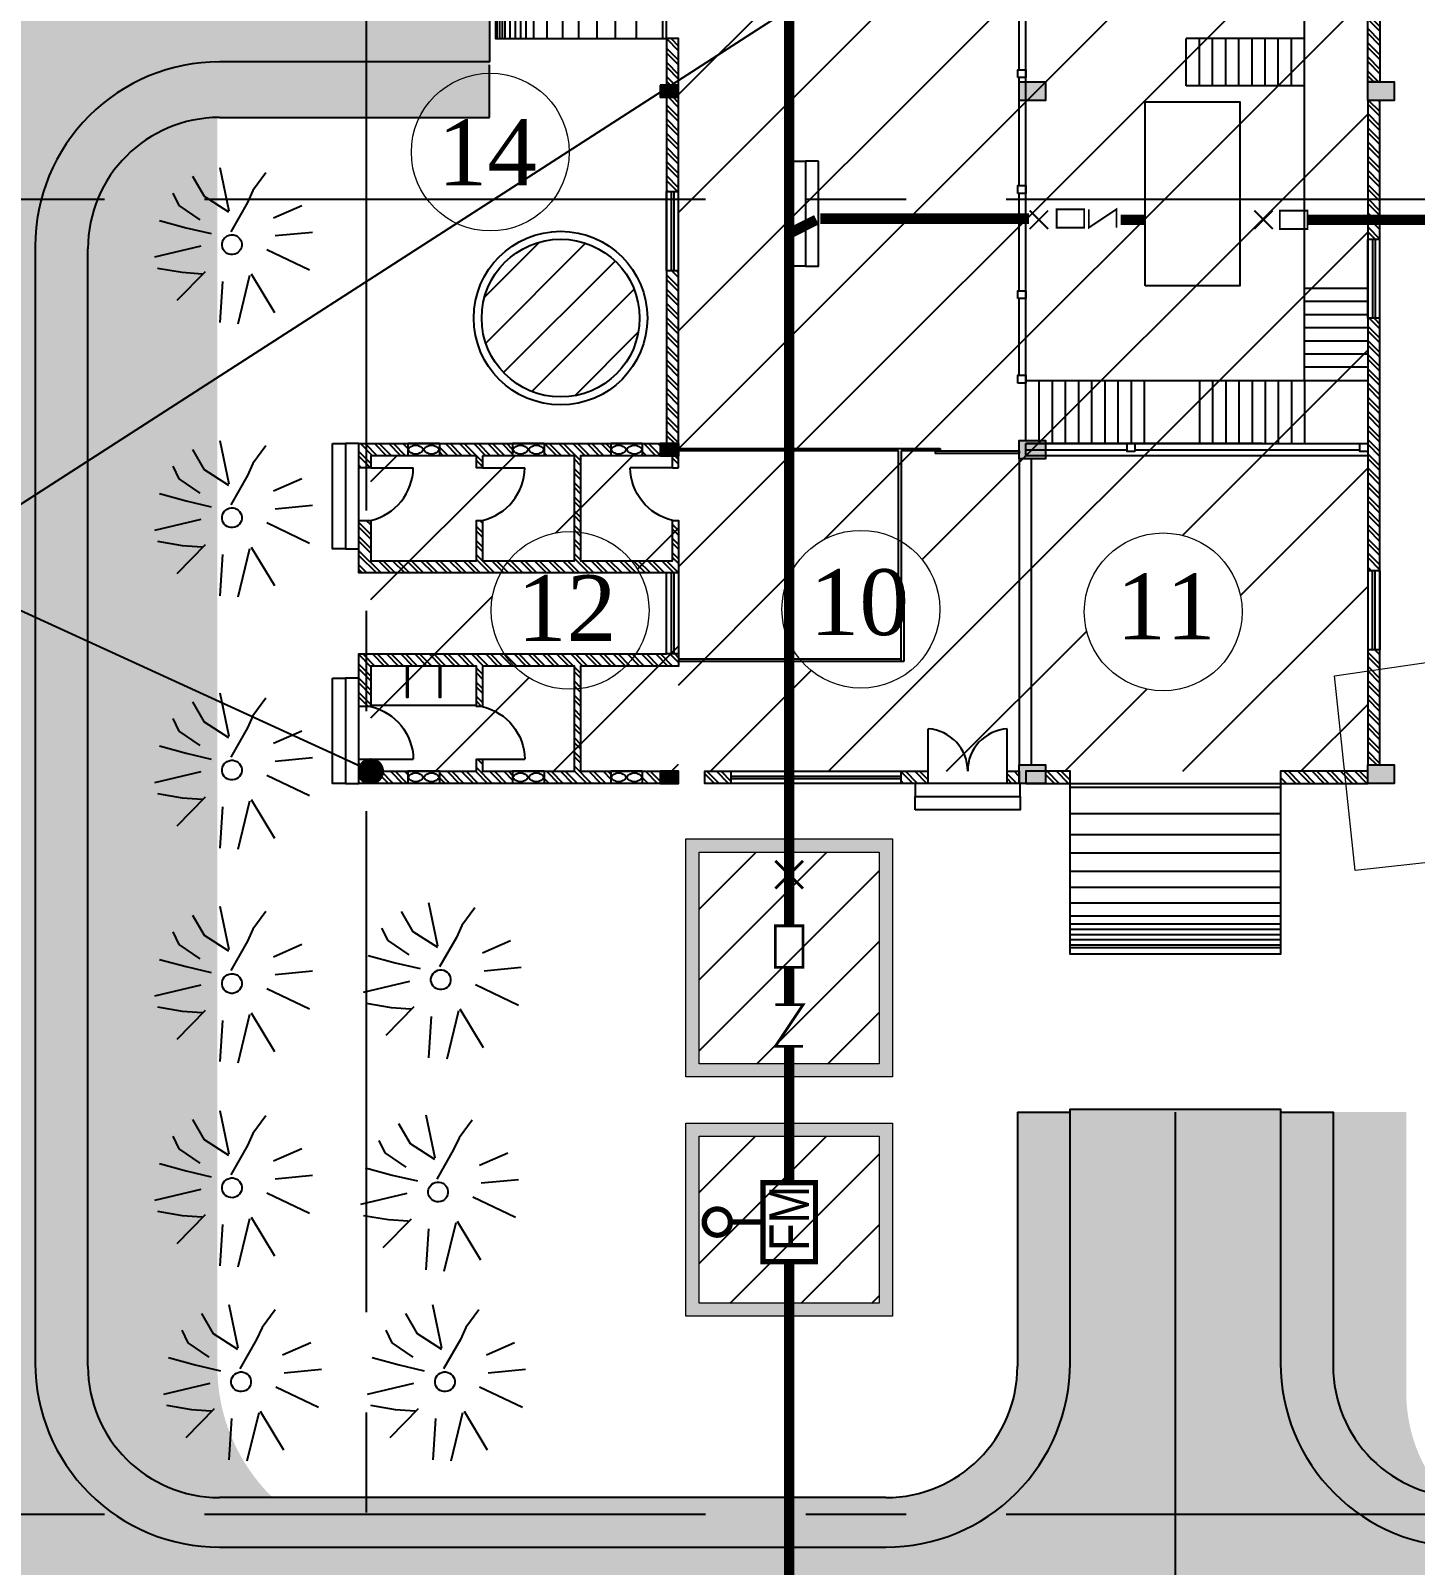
# Model space of a CAD drawing. Header units: metres. Extents: x 407434 to 407851, y 1441715 to 1442241.
# Drawn here: x 407624.12 to 407650.44, y 1441774.03 to 1441803.2 of the extents above; entities that cross this region are included whole.
import ezdxf

# ---------------------------------------------------------------- set-up
doc = ezdxf.new("R2010")
doc.units = ezdxf.units.M
doc.linetypes.add('CENTER', pattern=[50.8, 31.75, -6.35, 6.35, -6.35])
doc.linetypes.add('HIDDEN', pattern=[9.525, 6.35, -3.175])
for name, color, linetype in [('3MM', 3, 'Continuous'), ('BRICK WALL', 1, 'Continuous'), ('Cen-Line', 251, 'CENTER'), ('DIM', 8, 'Continuous'), ('DIM LAYER', 8, 'Continuous'), ('dimension', 253, 'Continuous'), ('Ele-Line', 8, 'ZIGZAG'), ('GD NAME', 6, 'CENTER'), ('grid', 8, 'CENTER'), ('HATCH', 253, 'Continuous'), ('PIPE', 3, 'Continuous'), ('PROPOSED_ROAD', 11, 'Continuous'), ('RAMP', 1, 'Continuous'), ('RCC WALL', 7, 'Continuous'), ('Tree2', 104, 'Continuous'), ('TXT-2', 7, 'Continuous'), ('y_cor', 252, 'Continuous')]:
    doc.layers.add(name, color=color, linetype=linetype)
doc.layers.add('WALL', color=7, linetype='Continuous', lineweight=20)
doc.styles.add('Bno', font='romantic.ttf', dxfattribs={"height": 2.5})
doc.styles.add('Notes', font='ARIALN.TTF', dxfattribs={"height": 2})
doc.linetypes.add('ZIGZAG', pattern='A,0.00254,-5.08,[131,ltypeshp.shx,S=5.08,R=0,X=-5.08,Y=0],-10.16,[131,ltypeshp.shx,S=5.08,R=180,X=5.08,Y=0],-5.08', length=20.32254)
doc.dimstyles.new('DIM', dxfattribs={"dimtxt": 0.18, "dimasz": 1.3, "dimexe": 0.18, "dimexo": 0.0625, "dimgap": 0.09, "dimtad": 0, "dimzin": 0, "dimdsep": 46, "dimtxsty": 'Notes', "dimcen": 0.09, "dimse1": 1, "dimse2": 1, "dimclrt": 256, "dimaunit": 1, "dimadec": 5, "dimazin": 0, "dimtfac": 1, "dimtofl": 0, "dimtmove": 0, "dimatfit": 3, "dimfxl": 1, "dimtolj": 1, "dimtzin": 0, "dimarcsym": 0})
pattern_1 = [(315, (-2.39002, 0), (0.13470384, 0.13470384), []), (315, (-2.39002, -0.0898), (0.13470384, 0.13470384), [])]

# ---------------------------------------------------------------- blocks, each defined once
blk = doc.blocks.new('RAMP')
at = {"color": 0, "flags": 128}
for points in [[(-2, 3.08), (2, 3.08)], [(-2, 2.58), (2, 2.58)], [(-2, 2.18), (2, 2.18)], [(-2, 1.83), (2, 1.83)], [(-2, 1.48), (2, 1.48)], [(-2, 1.18), (2, 1.18)], [(-2, 0.88), (2, 0.88)], [(-2, 0.63), (2, 0.63)], [(-2, 0.48), (2, 0.48)], [(-2, 0.38), (2, 0.38)], [(-2, 0.28), (2, 0.28)], [(-2, 0.18), (2, 0.18)], [(-2, 0.08), (2, 0.08)], [(-2, 0.03), (2, 0.03)]]:
    blk.add_lwpolyline(points, dxfattribs=at)
at = {"layer": 'RAMP'}
blk.add_lwpolyline([(-2, 3.15), (2, 3.15), (2, -0.1), (-2, -0.1)], close=True, dxfattribs=at)
blk = doc.blocks.new('C3-COLUMN 450X600 CONTINUOUS')
at = {"layer": 'HATCH'}
h = blk.add_hatch(color=256, dxfattribs=at)
h.dxf.hatch_style = 1
h.paths.add_polyline_path([(-175, -250), (175, -250), (175, 250), (-175, 250)])
at = {"layer": 'RCC WALL', "color": 2}
blk.add_lwpolyline([(-175, -250), (175, -250), (175, 250), (-175, 250)], close=True, dxfattribs=at)
blk = doc.blocks.new('A$C72AF7D11')
at = {"color": 3, "flags": 128}
blk.add_lwpolyline([(1500, 0), (1500, -3)], dxfattribs=at)
at = {"color": 0, "flags": 128}
for points in [[(-1500, -70), (1500, -70)], [(-1500, -570), (1500, -570)], [(-1500, -970), (1500, -970)], [(-1500, -1320), (1500, -1320)], [(-1500, -1670), (1500, -1670)], [(-1500, -1970), (1500, -1970)], [(-1500, -2270), (1500, -2270)], [(-1500, -2520), (1500, -2520)], [(-1500, -2670), (1500, -2670)], [(-1500, -2770), (1500, -2770)], [(-1500, -2870), (1500, -2870)], [(-1500, -2970), (1500, -2970)], [(-1500, -3070), (1500, -3070)], [(-1500, -3120), (1500, -3120)], [(-1500, -3170), (1500, -3170)], [(-1500, -3220), (1500, -3220)]]:
    blk.add_lwpolyline(points, dxfattribs=at)
at = {"layer": 'RAMP'}
blk.add_lwpolyline([(-1500, 0), (1500, 0), (1500, -3253), (-1500, -3253)], close=True, dxfattribs=at)
blk = doc.blocks.new('COLUMN 230x350')
at = {"layer": 'HATCH'}
h = blk.add_hatch(color=256, dxfattribs=at)
h.dxf.hatch_style = 1
h.paths.add_polyline_path([(-115, -175), (115, -175), (115, 175), (-115, 175)])
at = {"layer": 'RCC WALL', "color": 2}
blk.add_lwpolyline([(115, -175), (-115, -175), (-115, 175), (115, 175)], close=True, dxfattribs=at)
blk = doc.blocks.new('A$C1A934475')
at = {"const_width": 0.1}
for points in [[(0.5, 0.5), (-0.5, -0.5)], [(-0.5, 0.5), (0.5, -0.5)]]:
    blk.add_lwpolyline(points, dxfattribs=at)
blk = doc.blocks.new('A$C51046EFC')
at = {"color": 4}
for p, q in [((-750, 0), (-750, -806)), ((750, 0), (750, -806))]:
    blk.add_line(p, q, dxfattribs=at)
for centre, start, end in [((-800, -8), 273.5691, 0.5652), ((800, -8), 179.4348, 266.4309)]:
    blk.add_arc(centre, 800, start, end)
blk = doc.blocks.new('A$C0ED2451D')
at = {"color": 4}
blk.add_line((0, 0), (0, 806), dxfattribs=at)
blk.add_arc((-20, -242), 1049, 13.366, 88.8848)
blk = doc.blocks.new('A$C3A0F6C12')
for points in [[(115, 0), (-115, 0)], [(-115, 0), (-115, -600)], [(115, 0), (115, -600)], [(115, -600), (-115, -600)]]:
    blk.add_lwpolyline(points)
for centre, start, end in [((88, -150), 120.2772, 239.7228), ((-88, -150), 300.2772, 59.7228), ((88, -450), 120.2772, 239.7228), ((-88, -450), 300.2772, 59.7228)]:
    blk.add_arc(centre, 174, start, end)
blk = doc.blocks.new('A$C7A43648C')
at = {"layer": 'HATCH'}
h = blk.add_hatch(dxfattribs=at)
h.set_pattern_fill('ANSI31', color=6, scale=0.5)
h.set_pattern_definition([(45, (-2.34, -65.925), (-1.122532, 1.122532), [])])
edge = h.paths.add_edge_path(flags=16)
edge.add_arc((-58.993, -26.067), 1.5, 0, 360)
edge = h.paths.add_edge_path(flags=16)
edge.add_arc((-65.719, -19.948), 0.034, 0, 360)
edge = h.paths.add_edge_path(flags=16)
edge.add_arc((-65.017, -6.131), 1.5, 0, 360)
edge = h.paths.add_edge_path(flags=16)
edge.add_arc((-61.464, 13.357), 1.5, 0, 360)
edge = h.paths.add_edge_path(flags=16)
edge.add_arc((-59.233, -6.797), 1.5, 0, 360)
edge = h.paths.add_edge_path()
edge.add_arc((-64.74, -26.018), 1.5, 0, 360)
h.paths.add_polyline_path([(-68.205, -29.098), (-55.105, -29.098), (-55.105, 16.362), (-68.205, 16.362)])
h = blk.add_hatch(dxfattribs=at)
h.set_pattern_fill('ANSI32', color=252, scale=0.02, angle=-90, style=0)
h.set_pattern_definition(pattern_1)
h.paths.add_polyline_path([(-54.875, -26.788), (-55.105, -26.788), (-55.105, -28.978), (-54.875, -28.978)])
h.paths.add_polyline_path([(-54.875, -14.417), (-55.105, -14.417), (-55.105, -15.992), (-54.875, -15.992)])
h.paths.add_polyline_path([(-55.105, -12.917), (-54.875, -12.917), (-54.875, -11.342), (-55.105, -11.342)])
h.paths.add_polyline_path([(-54.875, -9.417), (-55.105, -9.417), (-55.105, -10.992), (-54.875, -10.992)])
h.paths.add_polyline_path([(-55.105, -7.917), (-54.875, -7.917), (-54.875, -6.342), (-55.105, -6.342)])
h.paths.add_polyline_path([(-54.875, -4.417), (-55.105, -4.417), (-55.105, -5.992), (-54.875, -5.992)])
h.paths.add_polyline_path([(-55.105, -2.917), (-54.875, -2.917), (-54.875, -1.342), (-55.105, -1.342)])
h.paths.add_polyline_path([(-55.105, -0.992), (-54.875, -0.992), (-54.875, 0.528), (-55.105, 0.528)])
h.paths.add_polyline_path([(-54.875, 3.658), (-55.105, 3.658), (-55.105, 2.028), (-54.875, 2.028)])
h.paths.add_polyline_path([(-54.875, 6.265), (-55.105, 6.265), (-55.105, 4.008), (-54.875, 4.008)])
h.paths.add_polyline_path([(-55.105, 7.765), (-54.875, 7.765), (-54.875, 10.132), (-55.105, 10.132)])
h.paths.add_polyline_path([(-54.875, 12.352), (-55.105, 12.352), (-55.105, 10.482), (-54.875, 10.482)])
h.paths.add_polyline_path([(-55.105, 13.855), (-54.875, 13.855), (-54.875, 15.132), (-55.105, 15.132)])
h.paths.add_polyline_path([(-55.105, -18.985), (-54.875, -18.985), (-54.875, -16.342), (-55.105, -16.342)])
h.paths.add_polyline_path([(-54.875, -20.485), (-55.105, -20.485), (-55.105, -25.288), (-54.875, -25.288)])
h = blk.add_hatch(dxfattribs=at)
h.set_pattern_fill('ANSI32', color=252, scale=0.02, angle=-90, style=0)
h.set_pattern_definition([(315, (-2.89002, 0), (0.13470384, 0.13470384), []), (315, (-2.89002, -0.0898), (0.13470384, 0.13470384), [])])
h.paths.add_polyline_path([(-68.205, -19.575), (-68.435, -19.575), (-68.435, -22.868), (-68.205, -22.868)])
h.paths.add_polyline_path([(-68.205, -16.282), (-68.435, -16.282), (-68.435, -18.075), (-68.205, -18.075)])
h.paths.add_polyline_path([(-68.205, -15.167), (-68.435, -15.167), (-68.435, -16.052), (-68.205, -16.052)])
h = blk.add_hatch(dxfattribs=at)
h.set_pattern_fill('ANSI31', color=6, scale=0.2)
edge = h.paths.add_edge_path()
edge.add_arc((-70.448, -20.482), 1.5, 0, 360)
h = blk.add_hatch(dxfattribs=at)
h.set_pattern_fill('ANSI32', color=252, scale=0.02, angle=-90, style=0)
h.paths.add_polyline_path([(-68.895, -22.868), (-68.895, -23.098), (-68.555, -23.098), (-68.555, -22.868)])
h.paths.add_polyline_path([(-70.76, -22.868), (-70.76, -23.098), (-70.185, -23.098), (-70.185, -25.098), (-71.935, -25.098), (-71.935, -24.328), (-72.05, -24.328), (-72.05, -25.098), (-74.055, -25.098), (-74.055, -24.328), (-74.285, -24.328), (-74.285, -25.328), (-68.205, -25.328), (-68.205, -24.328), (-68.32, -24.328), (-68.32, -25.098), (-70.07, -25.098), (-70.07, -23.098), (-69.495, -23.098), (-69.495, -22.868)])
h.paths.add_polyline_path([(-73.353, -23.098), (-73.353, -22.868), (-74.285, -22.868), (-74.285, -23.328), (-74.055, -23.328), (-74.055, -23.098)])
h.paths.add_polyline_path([(-72.753, -22.868), (-72.753, -23.098), (-72.05, -23.098), (-72.05, -23.328), (-71.935, -23.328), (-71.935, -23.098), (-71.36, -23.098), (-71.36, -22.868)])
h.paths.add_polyline_path([(-73.353, -29.328), (-73.353, -29.098), (-74.055, -29.098), (-74.055, -28.868), (-74.285, -28.868), (-74.285, -29.328)])
h.paths.add_polyline_path([(-71.36, -29.328), (-71.36, -29.098), (-71.935, -29.098), (-71.935, -28.868), (-72.05, -28.868), (-72.05, -29.098), (-72.753, -29.098), (-72.753, -29.328)])
h.paths.add_polyline_path([(-69.495, -29.328), (-69.495, -29.098), (-70.07, -29.098), (-70.07, -27.098), (-68.205, -27.098), (-68.205, -26.868), (-74.285, -26.868), (-74.285, -27.868), (-74.055, -27.868), (-74.055, -27.098), (-72.05, -27.098), (-72.05, -27.868), (-71.935, -27.868), (-71.935, -27.098), (-70.185, -27.098), (-70.185, -29.098), (-70.76, -29.098), (-70.76, -29.328)])
h.paths.add_polyline_path([(-68.895, -29.098), (-68.895, -29.328), (-68.555, -29.328), (-68.555, -29.098)])
h = blk.add_hatch(dxfattribs=at)
h.set_pattern_fill('ANSI32', color=252, scale=0.02, angle=-90, style=0)
h.paths.add_polyline_path([(-68.32, -23.328), (-68.32, -23.098), (-68.205, -23.098), (-68.205, -23.328)])
edge = h.paths.add_edge_path()
edge.add_line((-68.205, -23.008), (-68.205, -22.958))
h = blk.add_hatch(dxfattribs=at)
h.set_pattern_fill('ANSI31', color=6, scale=0.5)
h.paths.add_polyline_path([(-74.055, -23.098), (-68.205, -23.098), (-68.205, -29.098), (-74.055, -29.098)])
edge = h.paths.add_edge_path(flags=16)
edge.add_arc((-70.268, -26.039), 1.5, 0, 360)
h = blk.add_hatch(dxfattribs=at)
h.set_pattern_fill('ANSI32', color=252, scale=0.02, angle=-90, style=0)
h.paths.add_polyline_path([(-67.205, -29.098), (-67.705, -29.098), (-67.705, -29.328), (-67.205, -29.328)])
h.paths.add_polyline_path([(-63.46, -29.098), (-63.975, -29.098), (-63.975, -29.328), (-63.46, -29.328)])
h.paths.add_polyline_path([(-61.73, -29.098), (-61.96, -29.098), (-61.96, -29.328), (-61.73, -29.328)])
h.paths.add_polyline_path([(-60.763, -29.098), (-61.23, -29.098), (-61.23, -29.328), (-60.763, -29.328)])
h = blk.add_hatch(dxfattribs=at)
h.set_pattern_fill('ANSI32', color=252, scale=0.02, angle=-90, style=0)
h.set_pattern_definition(pattern_1)
edge = h.paths.add_edge_path()
edge.add_line((-55.105, -29.328), (-55.105, -29.098))
edge.add_line((-55.105, -29.098), (-56.763, -29.098))
edge.add_line((-56.763, -29.098), (-56.763, -29.328))
edge.add_line((-56.763, -29.328), (-55.105, -29.328))
at = {"color": 3}
blk.add_line((-63.975, -22.868, 30.03), (-63.975, -22.868, 30.03), dxfattribs=at)
at = {"color": 3, "elevation": 30.03, "flags": 128}
for points in [[(-73.373, -27.098), (-73.353, -27.098), (-73.353, -27.698), (-73.373, -27.698), (-73.373, -27.098)], [(-72.753, -27.098), (-72.733, -27.098), (-72.733, -27.698), (-72.753, -27.698), (-72.753, -27.098)], [(-72.05, -27.848), (-74.055, -27.848)]]:
    blk.add_lwpolyline(points, dxfattribs=at)
at = {"layer": '3MM', "color": 5}
for p, q in [((-68.435, -18.075, 30.03), (-68.205, -18.075, 30.03)), ((-68.345, -18.075, 30.03), (-68.345, -19.575, 30.03)), ((-68.295, -18.075, 30.03), (-68.295, -19.575, 30.03)), ((-54.875, -18.985, 30.03), (-55.105, -18.985, 30.03)), ((-55.015, -18.985, 30.03), (-55.015, -20.485, 30.03)), ((-54.965, -18.985, 30.03), (-54.965, -20.485, 30.03)), ((-68.435, -19.575, 30.03), (-68.205, -19.575, 30.03)), ((-54.875, -20.485, 30.03), (-55.105, -20.485, 30.03)), ((-68.205, -25.328, 30.03), (-68.435, -25.328, 30.03)), ((-68.345, -25.328, 30.03), (-68.345, -26.868, 30.03)), ((-68.295, -25.328, 30.03), (-68.295, -26.868, 30.03)), ((-54.875, -25.288, 30.03), (-55.105, -25.288, 30.03)), ((-55.015, -26.788, 30.03), (-55.015, -25.288, 30.03)), ((-54.965, -26.788, 30.03), (-54.965, -25.288, 30.03)), ((-54.875, -26.788, 30.03), (-55.105, -26.788, 30.03)), ((-68.205, -26.868, 30.03), (-68.435, -26.868, 30.03)), ((-67.205, -29.328, 30.03), (-67.205, -29.098, 30.03)), ((-63.975, -29.328, 30.03), (-63.975, -29.098, 30.03)), ((-67.205, -29.188, 30.03), (-63.975, -29.188, 30.03)), ((-67.205, -29.238, 30.03), (-63.975, -29.238, 30.03))]:
    blk.add_line(p, q, dxfattribs=at)
at = {"layer": '3MM', "color": 5, "elevation": 30.03}
for points in [[(-68.435, -19.575), (-68.435, -18.075)], [(-68.205, -19.575), (-68.205, -18.075)], [(-55.105, -20.485), (-55.105, -18.985)], [(-54.875, -20.485), (-54.875, -18.985)], [(-55.105, -25.288), (-55.105, -26.788)], [(-54.875, -25.288), (-54.875, -26.788)]]:
    blk.add_lwpolyline(points, dxfattribs=at)
at = {"layer": 'BRICK WALL'}
for p, q in [((-63.975, -22.868, 30.03), (-63.975, -22.868, 30.03)), ((-67.705, -29.328, 30.03), (-67.705, -29.098, 30.03))]:
    blk.add_line(p, q, dxfattribs=at)
at = {"layer": 'BRICK WALL', "elevation": 30.03}
for points in [[(-54.875, -15.992), (-55.105, -15.992), (-55.105, -11.342), (-54.875, -11.342)], [(-71.935, -23.098), (-71.935, -23.328), (-72.05, -23.328), (-72.05, -23.098), (-74.055, -23.098), (-74.055, -23.328), (-74.285, -23.328), (-74.285, -22.868), (-68.555, -22.868), (-68.555, -23.098), (-70.07, -23.098), (-70.07, -25.098), (-68.32, -25.098), (-68.32, -24.328), (-68.205, -24.328), (-68.205, -27.098), (-70.07, -27.098), (-70.07, -29.098), (-68.555, -29.098), (-68.555, -29.328), (-74.285, -29.328), (-74.285, -28.868), (-74.055, -28.868), (-74.055, -29.098), (-72.05, -29.098), (-72.05, -28.868), (-71.935, -28.868), (-71.935, -29.098), (-70.185, -29.098), (-70.185, -27.098), (-71.935, -27.098), (-71.935, -27.868), (-72.05, -27.868), (-72.05, -27.098), (-74.055, -27.098), (-74.055, -27.868), (-74.285, -27.868), (-74.285, -26.868), (-68.435, -26.868), (-68.435, -25.328), (-74.285, -25.328), (-74.285, -24.328), (-74.055, -24.328), (-74.055, -25.098), (-72.05, -25.098), (-72.05, -24.328), (-71.935, -24.328), (-71.935, -25.098), (-70.185, -25.098), (-70.185, -23.098)]]:
    blk.add_lwpolyline(points, close=True, dxfattribs=at)
for points in [[(-68.205, -22.868), (-68.205, -15.167), (-68.435, -15.167), (-68.435, -22.868)], [(-54.875, -28.978), (-54.875, -16.342), (-55.105, -16.342), (-55.105, -28.978), (-54.875, -28.978)], [(-68.205, -22.868), (-68.435, -22.868)], [(-68.205, -22.868), (-68.205, -23.098)], [(-70.07, -23.098), (-70.07, -23.098)], [(-68.32, -23.098), (-68.205, -23.098)], [(-68.32, -23.328), (-68.32, -23.098)], [(-68.32, -23.328), (-68.205, -23.328)], [(-68.205, -23.328), (-68.205, -23.098)], [(-70.07, -25.098), (-70.07, -25.098)], [(-70.07, -25.328), (-70.07, -25.328)], [(-70.07, -27.098), (-70.07, -27.098)], [(-63.46, -29.328), (-67.705, -29.328), (-67.705, -29.098), (-63.46, -29.098)], [(-63.46, -29.328), (-63.46, -29.098)], [(-61.96, -29.098), (-61.73, -29.098), (-61.73, -29.328), (-61.96, -29.328)], [(-61.96, -29.328), (-61.96, -29.098)], [(-61.605, -29.328), (-60.763, -29.328), (-60.763, -29.098), (-61.605, -29.098), (-61.605, -29.328)], [(-55.105, -29.328), (-55.105, -29.098), (-56.763, -29.098), (-56.763, -29.328), (-55.105, -29.328)]]:
    blk.add_lwpolyline(points, dxfattribs=at)
at = {"layer": 'BRICK WALL', "color": 9, "linetype": 'HIDDEN', "ltscale": 10, "elevation": 30.03}
blk.add_lwpolyline([(-55.105, -22.868), (-55.105, -23.098), (-61.605, -23.098), (-61.605, -22.868)], close=True, dxfattribs=at)
at = {"layer": 'BRICK WALL', "color": 252, "elevation": 30.03}
blk.add_lwpolyline([(-61.73, -28.978), (-61.5, -28.978), (-61.5, -23.158), (-61.73, -23.158)], close=True, dxfattribs=at)
at = {"layer": 'BRICK WALL'}
for radius in [1.65, 1.5]:
    blk.add_circle((-70.448, -20.482, 30.03), radius, dxfattribs=at)
at = {"layer": 'DIM', "color": 4, "elevation": 30.03}
for points in [[(-61.755, -15.909), (-61.755, -15.759), (-61.605, -15.759), (-61.605, -15.909)], [(-61.755, -18.112), (-61.755, -17.962), (-61.605, -17.962), (-61.605, -18.112)], [(-61.755, -20.112), (-61.755, -19.962), (-61.605, -19.962), (-61.605, -20.112)], [(-61.755, -21.718), (-61.755, -21.568), (-61.605, -21.568), (-61.605, -21.718)], [(-59.53, -23.018), (-59.68, -23.018), (-59.68, -22.868), (-59.53, -22.868)], [(-55.105, -23.018), (-55.255, -23.018), (-55.255, -22.868), (-55.105, -22.868)]]:
    blk.add_lwpolyline(points, close=True, dxfattribs=at)
at = {"layer": 'DIM LAYER'}
for p, q in [((-61.605, -22.808, 30.03), (-61.605, 10.132, 30.03)), ((-56.305, -21.668, 30.03), (-56.305, 8.932, 30.03)), ((-61.355, -21.668, 30.03), (-61.355, -22.868, 30.03)), ((-61.105, -21.668, 30.03), (-61.105, -22.868, 30.03)), ((-60.855, -21.668, 30.03), (-60.855, -22.868, 30.03)), ((-60.855, -21.668, 30.03), (-60.855, -22.868, 30.03)), ((-60.605, -21.668, 30.03), (-60.605, -22.868, 30.03)), ((-60.355, -21.668, 30.03), (-60.355, -22.868, 30.03)), ((-60.105, -21.668, 30.03), (-60.105, -22.868, 30.03)), ((-59.855, -21.668, 30.03), (-59.855, -22.868, 30.03)), ((-59.605, -21.668, 30.03), (-59.605, -22.868, 30.03)), ((-59.355, -21.668, 30.03), (-59.355, -22.868, 30.03)), ((-58.305, -21.668, 30.03), (-58.305, -22.868, 30.03)), ((-58.055, -21.668, 30.03), (-58.055, -22.868, 30.03)), ((-57.805, -21.668, 30.03), (-57.805, -22.868, 30.03)), ((-57.555, -21.668, 30.03), (-57.555, -22.868, 30.03)), ((-57.305, -21.668, 30.03), (-57.305, -22.868, 30.03)), ((-57.055, -21.668, 30.03), (-57.055, -22.868, 30.03)), ((-56.805, -21.668, 30.03), (-56.805, -22.868, 30.03)), ((-56.555, -21.668, 30.03), (-56.555, -22.868, 30.03)), ((-56.305, -21.668, 30.03), (-56.305, -22.868, 30.03))]:
    blk.add_line(p, q, dxfattribs=at)
at = {"layer": 'DIM LAYER', "elevation": 30.03}
for points in [[(-61.73, -15.759), (-61.73, -14.112)], [(-56.305, -15.168), (-58.555, -15.168)], [(-58.555, -16.068), (-58.555, -15.168)], [(-58.305, -16.068), (-58.305, -15.168)], [(-58.055, -16.068), (-58.055, -15.168)], [(-57.805, -16.068), (-57.805, -15.168)], [(-57.555, -16.068), (-57.555, -15.168)], [(-57.305, -16.068), (-57.305, -15.168)], [(-57.055, -16.068), (-57.055, -15.168)], [(-56.805, -16.068), (-56.805, -15.168)], [(-56.555, -16.068), (-56.555, -15.168)], [(-61.73, -17.962), (-61.73, -15.909)], [(-56.305, -16.068), (-58.555, -16.068)], [(-61.73, -19.962), (-61.73, -18.112)], [(-61.73, -21.568), (-61.73, -20.112)], [(-55.105, -19.918), (-56.305, -19.918)], [(-55.105, -20.168), (-56.305, -20.168)], [(-55.105, -20.418), (-56.305, -20.418)], [(-55.105, -20.668), (-56.305, -20.668)], [(-55.105, -20.918), (-56.305, -20.918)], [(-55.105, -21.168), (-56.305, -21.168)], [(-55.105, -21.418), (-56.305, -21.418)], [(-61.605, -21.668), (-55.105, -21.668)], [(-57.105, -22.868), (-61.605, -22.868)], [(-59.68, -22.993), (-61.605, -22.993)], [(-55.255, -22.993), (-59.53, -22.993)]]:
    blk.add_lwpolyline(points, dxfattribs=at)
blk.add_lwpolyline([(-59.339, -19.868), (-59.339, -16.368), (-57.539, -16.368), (-57.539, -19.868)], close=True, dxfattribs=at)
at = {"layer": 'GD NAME'}
for p, q in [((-68.205, -23.008, 30.03), (-68.205, -22.958, 30.03)), ((-68.205, -22.958, 30.03), (-63.23, -22.958, 30.03)), ((-64.025, -23.008, 30.03), (-68.205, -23.008, 30.03)), ((-64.025, -25.868, 30.03), (-64.025, -23.008, 30.03)), ((-63.23, -23.008, 30.03), (-63.975, -23.008, 30.03)), ((-63.975, -23.008, 30.03), (-63.975, -25.868, 30.03)), ((-63.33, -23.008, 30.03), (-61.73, -23.008, 30.03)), ((-61.73, -23.058, 30.03), (-63.33, -23.058, 30.03)), ((-63.975, -27.008, 30.03), (-63.975, -25.678, 30.03)), ((-63.925, -25.678, 30.03), (-63.925, -27.008, 30.03)), ((-68.205, -26.958, 30.03), (-63.975, -26.958, 30.03)), ((-63.975, -27.008, 30.03), (-68.205, -27.008, 30.03))]:
    blk.add_line(p, q, dxfattribs=at)
at = {"layer": 'GD NAME', "elevation": 30.03, "flags": 128}
for points in [[(-63.33, -23.008), (-63.33, -23.058)], [(-63.23, -22.958), (-63.23, -23.008)], [(-61.73, -23.008), (-61.73, -23.058)], [(-63.925, -25.678), (-63.975, -25.678)], [(-63.925, -27.008), (-63.975, -27.008)]]:
    blk.add_lwpolyline(points, dxfattribs=at)
at = {"layer": 'GD NAME', "flags": 128}
blk.add_lwpolyline([(-64.025, -25.868), (-63.975, -25.868)], dxfattribs=at)
at = {"layer": 'HATCH', "color": 252, "elevation": 30.03}
for points in [[(-74.785, -22.868), (-74.535, -22.868), (-74.535, -24.868), (-74.785, -24.868)], [(-74.285, -22.868), (-74.535, -22.868), (-74.535, -24.868), (-74.285, -24.868)], [(-74.785, -27.328), (-74.535, -27.328), (-74.535, -29.328), (-74.785, -29.328)], [(-74.285, -27.328), (-74.535, -27.328), (-74.535, -29.328), (-74.285, -29.328)], [(-63.71, -29.328), (-63.71, -29.578), (-61.71, -29.578), (-61.71, -29.328)], [(-63.71, -29.828), (-63.71, -29.578), (-61.71, -29.578), (-61.71, -29.828)]]:
    blk.add_lwpolyline(points, close=True, dxfattribs=at)
at = {"layer": 'PIPE', "color": 8, "linetype": 'HIDDEN', "ltscale": 0.25, "const_width": 0.2, "flags": 128}
for points, elevation in [([(-66.103, 8.405), (-66.103, -32.037)], 26.265), ([(-65.587, -18.613), (-66.103, -18.874)], 26.265), ([(-61.547, -18.59), (-65.51, -18.59)], 60.06), ([(-59.339, -18.613), (-59.803, -18.613)], 30.03), ([(-56.25, -18.613), (-47.02, -18.613)], 30.03), ([(-66.103, -32.825), (-66.103, -33.537)], 26.265), ([(-66.103, -34.325), (-66.103, -36.919)], 26.265), ([(-66.103, -38.419), (-66.103, -52.359)], 30.03)]:
    blk.add_lwpolyline(points, dxfattribs=dict(at, elevation=elevation))
at = {"layer": 'PIPE', "color": 8, "linetype": 'HIDDEN', "ltscale": 0.5, "const_width": 0.2, "elevation": 26.265, "flags": 128}
blk.add_lwpolyline([(-66.103, -32.825), (-66.103, -33.537)], dxfattribs=at)
at = {"layer": 'WALL'}
for centre in [(-71.786, -17.326, 30.03), (-70.268, -26.039, 26.265), (-64.74, -26.018), (-58.993, -26.067)]:
    blk.add_circle(centre, 1.5, dxfattribs=at)
at = {"layer": 'y_cor', "flags": 128}
for points, const_width, elevation in [([(-59.882, -18.763), (-59.882, -18.413), (-60.407, -18.763), (-60.407, -18.413)], 0.035, 30.03), ([(-65.84, -34.325), (-66.365, -34.325), (-65.84, -33.537), (-66.365, -33.537)], 0.0525, 26.265), ([(-66.603, -37.669), (-67.209, -37.669)], 0.1, 26.265)]:
    blk.add_lwpolyline(points, dxfattribs=dict(at, const_width=const_width, elevation=elevation))
for points, const_width, elevation in [([(-61.02, -18.763), (-60.495, -18.763), (-60.495, -18.413), (-61.02, -18.413)], 0.035, 30.03), ([(-56.775, -18.788), (-56.25, -18.788), (-56.25, -18.438), (-56.775, -18.438)], 0.035, 30.03), ([(-65.84, -32.037), (-65.84, -32.825), (-66.365, -32.825), (-66.365, -32.037)], 0.0525, 26.265), ([(-65.603, -36.919), (-65.603, -38.419), (-66.603, -38.419), (-66.603, -36.919)], 0.1, 26.265)]:
    blk.add_lwpolyline(points, close=True, dxfattribs=dict(at, const_width=const_width, elevation=elevation))
at = {"layer": 'y_cor'}
blk.add_circle((-67.444, -37.669, 26.265), 0.235, dxfattribs=at)
at = {"zscale": 0.001}
for name, p, xscale, yscale, rotation in [('A$C0ED2451D', (-74.055, -23.328, 30.03), 0.001, 0.001, 270), ('A$C0ED2451D', (-71.935, -23.328, 30.03), 0.001, 0.001, 270), ('A$C0ED2451D', (-68.32, -23.328, 30.03), -0.00100000000000001, 0.00100000000000001, 90), ('A$C0ED2451D', (-74.055, -28.868, 30.03), -0.001, 0.001, 269.999999994263), ('A$C0ED2451D', (-71.935, -28.868, 30.03), -0.001, 0.001, 269.999999994263), ('A$C51046EFC', (-62.71, -29.098, 30.03), 0.001, 0.001, 180)]:
    blk.add_blockref(name, p, dxfattribs=dict(at, xscale=xscale, yscale=yscale, rotation=rotation))
at = {"layer": 'DIM', "xscale": -0.001, "yscale": 0.001, "zscale": 0.001, "rotation": 270}
for p in [(-61.48, -16.167, 30.03), (-54.855, -16.167, 30.03), (-61.48, -22.983, 30.03), (-61.48, -29.153, 30.03), (-54.855, -29.153, 30.03)]:
    blk.add_blockref('C3-COLUMN 450X600 CONTINUOUS', p, dxfattribs=at)
at = {"layer": 'DIM', "color": 5, "xscale": -0.001, "yscale": 0.001, "zscale": 0.001, "rotation": 270}
for p in [(-72.753, -22.983, 30.03), (-70.76, -22.983, 30.03), (-68.895, -22.983, 30.03), (-72.753, -29.213, 30.03), (-70.76, -29.213, 30.03), (-68.895, -29.213, 30.03)]:
    blk.add_blockref('A$C3A0F6C12', p, dxfattribs=at)
at = {"layer": 'GD NAME', "xscale": -0.001, "yscale": 0.001, "zscale": 0.001, "rotation": 270}
for p in [(-68.38, -16.167, 30.03), (-68.38, -22.983, 30.03), (-68.38, -29.213, 30.03)]:
    blk.add_blockref('COLUMN 230x350', p, dxfattribs=at)
at = {"layer": 'RAMP', "color": 252, "xscale": -0.001, "yscale": 0.001, "zscale": 0.001, "rotation": 270}
blk.add_blockref('A$C72AF7D11', (-68.435, -13.667, 30.03), dxfattribs=at)
at = {"layer": 'RAMP', "color": 252}
blk.add_blockref('RAMP', (-58.763, -32.478, 30.03), dxfattribs=at)
at = {"layer": 'y_cor'}
for p, xscale, yscale, zscale, rotation in [((-61.357, -18.613, 30.03), -0.35, 0.35, 0.35, 180), ((-57.086, -18.613, 30.03), -0.35, 0.35, 0.35, 180), ((-66.103, -31.063, 26.265), 0.5249999999999999, 0.5249999999999999, 0.5249999999999999, 270)]:
    blk.add_blockref('A$C1A934475', p, dxfattribs=dict(at, xscale=xscale, yscale=yscale, zscale=zscale, rotation=rotation))
at = {"layer": 'TXT-2', "style": 'Bno'}
for s, p in [('14', (-72.786, -17.956, 30.03)), ('12', (-71.275, -26.62, 26.265)), ('10', (-65.713, -26.509)), ('11', (-59.884, -26.588))]:
    blk.add_text(s, height=1.25, dxfattribs=at).set_placement(p)
at = {"layer": 'TXT-2', "style": 'Notes'}
blk.add_text('FM', height=0.75, rotation=90, dxfattribs=at).set_placement((-65.729, -38.219, 26.265))
blk = doc.blocks.new('PTR2')
at = {"layer": 'Tree2', "linetype": 'Continuous'}
for p, q in [((-0.093, 1.484), (0, 0.649)), ((-0.433, 0.959), (-0.618, 1.361)), ((0.773, 1.299), (0.495, 0.989)), ((-0.928, 0.835), (-1.02, 1.082)), ((0, 0.618), (-0.433, 0.959)), ((0.495, 0.989), (0.371, 0.773)), ((-1.33, 0.588), (-0.835, 0.402)), ((-0.557, 0.526), (-0.928, 0.835)), ((0.371, 0.773), (0, 0.247)), ((0.835, 0.433), (1.391, 0.618)), ((-0.835, 0.402), (-0.371, 0.247)), ((-1.484, -0.093), (-0.588, 0.031)), ((0.835, 0.093), (1.546, 0.093)), ((0.649, -0.155), (1.422, -0.618)), ((-1.453, -0.309), (-0.989, -0.433)), ((-0.557, -0.464), (-1.144, -0.959)), ((-0.989, -0.433), (-0.618, -0.495)), ((-0.247, -0.68), (-0.371, -1.453)), ((0.278, -0.618), (-0.031, -1.515)), ((0.309, -0.588), (0.68, -1.361))]:
    blk.add_line(p, q, dxfattribs=at)
at = {"layer": 'Tree2'}
blk.add_ellipse((0, 0), major_axis=(0.133, 0.133), ratio=1, start_param=5.497787, end_param=11.780972, dxfattribs=at)

msp = doc.modelspace()

# ---------------------------------------------------------------- hatches: boundary and pattern name
at = {"layer": 'HATCH'}
h = msp.add_hatch(dxfattribs=at)
h.set_pattern_fill('CROSS', color=256, scale=0.05)
h.paths.add_polyline_path([(407620.202, 1441777.817), (407620.202, 1441844.301, -0.414214), (407627.702, 1441851.801), (407675.489, 1441851.801), (407675.489, 1441852.801), (407627.702, 1441852.801, 0.414214), (407619.202, 1441844.301), (407619.202, 1441777.817, -0.414214), (407616.702, 1441775.317), (407525.946, 1441775.317), (407525.946, 1441774.317), (407616.702, 1441774.317, 0.414214)])
h = msp.add_hatch(color=256, dxfattribs=at)
h.dxf.hatch_style = 1
edge = h.paths.add_edge_path()
edge.add_line((407647.874, 1441777.873), (407647.874, 1441782.7))
edge.add_line((407647.874, 1441782.7), (407643.874, 1441782.7))
edge.add_line((407643.874, 1441782.7), (407643.874, 1441777.873))
edge.add_arc((407640.374, 1441777.873), 3.5, -90, 0, ccw=False)
edge.add_line((407640.374, 1441774.373), (407627.702, 1441774.373))
edge.add_arc((407627.702, 1441777.873), 3.5, 180, 270, ccw=False)
edge.add_line((407624.202, 1441777.873), (407624.202, 1441799.11))
edge.add_arc((407627.702, 1441799.11), 3.5, 90, 180, ccw=False)
edge.add_line((407627.702, 1441802.61), (407632.839, 1441802.61))
edge.add_line((407632.839, 1441802.61), (407632.839, 1441806.61))
edge.add_line((407632.839, 1441806.61), (407627.702, 1441806.61))
edge.add_arc((407627.702, 1441810.11), 3.5, 180, 270, ccw=False)
edge.add_line((407624.202, 1441810.11), (407624.202, 1441826.118))
edge.add_arc((407627.702, 1441826.118), 3.5, 90, 180, ccw=False)
edge.add_line((407627.702, 1441829.618), (407632.839, 1441829.618))
edge.add_line((407632.839, 1441829.618), (407632.839, 1441833.618))
edge.add_line((407632.839, 1441833.618), (407627.702, 1441833.618))
edge.add_arc((407627.702, 1441837.118), 3.5, 180, 270, ccw=False)
edge.add_line((407624.202, 1441837.118), (407624.202, 1441844.357))
edge.add_arc((407627.702, 1441844.357), 3.5, 90, 180, ccw=False)
edge.add_line((407627.702, 1441847.857), (407663.612, 1441847.857))
edge.add_arc((407663.612, 1441844.357), 3.5, 0, 90, ccw=False)
edge.add_line((407667.112, 1441844.357), (407667.112, 1441832.627))
edge.add_line((407667.112, 1441832.627), (407671.112, 1441832.627))
edge.add_line((407671.112, 1441832.627), (407671.112, 1441844.357))
edge.add_arc((407674.612, 1441844.357), 3.5, 75.4929, 180, ccw=False)
edge.add_line((407675.489, 1441847.746), (407675.489, 1441851.857))
edge.add_line((407675.489, 1441851.857), (407627.702, 1441851.857))
edge.add_arc((407627.702, 1441844.357), 7.5, 90, 180)
edge.add_line((407620.202, 1441844.357), (407620.202, 1441777.873))
edge.add_arc((407616.702, 1441777.873), 3.5, -90, 0, ccw=False)
edge.add_line((407616.702, 1441774.373), (407525.946, 1441774.373))
edge.add_line((407525.946, 1441774.373), (407525.692, 1441770.373))
edge.add_line((407525.692, 1441770.373), (407720.59, 1441770.373))
edge.add_line((407720.59, 1441770.373), (407720.59, 1441774.374))
edge.add_line((407720.59, 1441774.374), (407713.452, 1441774.374))
edge.add_arc((407713.452, 1441777.874), 3.5, 180, 270, ccw=False)
edge.add_line((407709.952, 1441777.874), (407709.952, 1441778.135))
edge.add_line((407709.952, 1441778.135), (407709.952, 1441843.256))
edge.add_line((407709.952, 1441843.256), (407705.952, 1441843.256))
edge.add_line((407705.952, 1441843.256), (407705.952, 1441777.873))
edge.add_arc((407702.452, 1441777.873), 3.5, -90, 0, ccw=False)
edge.add_line((407702.452, 1441774.373), (407651.374, 1441774.373))
edge.add_arc((407651.374, 1441777.873), 3.5, 180, 270, ccw=False)
h = msp.add_hatch(color=253, dxfattribs=at)
h.dxf.hatch_style = 1
edge = h.paths.add_edge_path()
edge.add_arc((407627.702, 1441844.301), 7.5, 90, 180)
edge.add_line((407620.202, 1441844.301), (407620.202, 1441777.817))
edge.add_arc((407616.702, 1441777.817), 3.5, -90, 0, ccw=False)
edge.add_line((407616.702, 1441774.317), (407525.946, 1441774.317))
edge.add_line((407525.946, 1441774.317), (407525.692, 1441770.317))
edge.add_line((407525.692, 1441770.317), (407702.452, 1441770.317))
edge.add_arc((407702.452, 1441777.817), 7.5, 270, 360)
edge.add_line((407709.952, 1441777.817), (407709.952, 1441843.2))
edge.add_line((407709.952, 1441843.2), (407705.952, 1441843.2))
edge.add_line((407705.952, 1441843.2), (407705.952, 1441777.817))
edge.add_arc((407702.452, 1441777.817), 3.5, -90, 0, ccw=False)
edge.add_line((407702.452, 1441774.317), (407653.264, 1441774.317))
edge.add_arc((407653.264, 1441777.317), 3, 180, 270, ccw=False)
edge.add_line((407650.264, 1441777.317), (407650.264, 1441782.644))
edge.add_line((407650.264, 1441782.644), (407646.264, 1441782.644))
edge.add_line((407646.264, 1441782.644), (407646.264, 1441777.317))
edge.add_arc((407643.264, 1441777.317), 3, -90, 0, ccw=False)
edge.add_line((407643.264, 1441774.317), (407627.702, 1441774.317))
edge.add_arc((407627.702, 1441777.817), 3.5, 259.9856, 270, ccw=False)
edge.add_arc((407627.702, 1441777.817), 3.5, 180, 259.9856, ccw=False)
edge.add_line((407624.202, 1441777.817), (407624.202, 1441799.054))
edge.add_arc((407627.702, 1441799.054), 3.5, 90, 180, ccw=False)
edge.add_line((407627.702, 1441802.554), (407632.839, 1441802.554))
edge.add_line((407632.839, 1441802.554), (407632.839, 1441806.554))
edge.add_line((407632.839, 1441806.554), (407627.702, 1441806.554))
edge.add_arc((407627.702, 1441810.054), 3.5, 180, 270, ccw=False)
edge.add_line((407624.202, 1441810.054), (407624.202, 1441826.063))
edge.add_arc((407627.702, 1441826.063), 3.5, 115.279, 180, ccw=False)
edge.add_arc((407627.702, 1441826.063), 3.5, 90, 115.279, ccw=False)
edge.add_line((407627.702, 1441829.563), (407632.839, 1441829.563))
edge.add_line((407632.839, 1441829.563), (407632.839, 1441833.563))
edge.add_line((407632.839, 1441833.563), (407627.702, 1441833.563))
edge.add_arc((407627.702, 1441837.063), 3.5, 241.8182, 270, ccw=False)
edge.add_arc((407627.702, 1441837.063), 3.5, 180, 241.8182, ccw=False)
edge.add_line((407624.202, 1441837.063), (407624.202, 1441844.301))
edge.add_arc((407627.702, 1441844.301), 3.5, 90, 180, ccw=False)
edge.add_line((407627.702, 1441847.801), (407663.612, 1441847.801))
edge.add_arc((407663.612, 1441844.301), 3.5, 0, 90, ccw=False)
edge.add_line((407667.112, 1441844.301), (407667.112, 1441832.571))
edge.add_line((407667.112, 1441832.571), (407671.112, 1441832.571))
edge.add_line((407671.112, 1441832.571), (407671.112, 1441844.301))
edge.add_arc((407674.612, 1441844.301), 3.5, 90, 180, ccw=False)
edge.add_line((407674.612, 1441847.801), (407675.489, 1441847.801))
edge.add_line((407675.489, 1441847.801), (407675.489, 1441851.801))
edge.add_line((407675.489, 1441851.801), (407627.622, 1441851.801))
h = msp.add_hatch(dxfattribs=at)
h.set_pattern_fill('CROSS', color=256, scale=0.05)
h.paths.add_polyline_path([(407625.202, 1441799.054, -0.414214), (407627.702, 1441801.554), (407632.839, 1441801.554), (407632.839, 1441802.554), (407627.702, 1441802.554, 0.414214), (407624.202, 1441799.054), (407624.202, 1441777.817, 0.414214), (407627.702, 1441774.317), (407640.374, 1441774.317, 0.414214), (407643.874, 1441777.817), (407643.874, 1441782.644), (407642.874, 1441782.644), (407642.874, 1441777.817, -0.414214), (407640.374, 1441775.317), (407627.702, 1441775.317, -0.414214), (407625.202, 1441777.817)])
h.paths.add_polyline_path([(407625.202, 1441826.063, -0.414214), (407627.702, 1441828.563), (407632.839, 1441828.563), (407632.839, 1441829.563), (407627.702, 1441829.563, 0.414214), (407624.202, 1441826.063), (407624.202, 1441810.054, 0.414214), (407627.702, 1441806.554), (407632.839, 1441806.554), (407632.839, 1441807.554), (407627.702, 1441807.554, -0.414214), (407625.202, 1441810.054)])
h.paths.add_polyline_path([(407625.202, 1441844.301, -0.414214), (407627.702, 1441846.801), (407663.612, 1441846.801, -0.414214), (407666.112, 1441844.301), (407666.112, 1441832.571), (407667.112, 1441832.571), (407667.112, 1441844.301, 0.414214), (407663.612, 1441847.801), (407627.702, 1441847.801, 0.414214), (407624.202, 1441844.301), (407624.202, 1441837.063, 0.414214), (407627.702, 1441833.563), (407632.839, 1441833.563), (407632.839, 1441834.563), (407627.702, 1441834.563, -0.414214), (407625.202, 1441837.063)])
h.paths.add_polyline_path([(407675.489, 1441847.69, 0.490475), (407671.112, 1441844.301), (407671.112, 1441832.571), (407672.112, 1441832.571), (407672.112, 1441844.301, -0.523511), (407675.489, 1441846.643)])
h = msp.add_hatch(color=253, dxfattribs=at)
h.dxf.hatch_style = 1
edge = h.paths.add_edge_path()
edge.add_line((407623.662, 1441844.48), (407623.662, 1441802.817))
edge.add_arc((407620.162, 1441802.817), 3.5, -78.0678, 0, ccw=False)
edge.add_line((407620.886, 1441799.393), (407620.886, 1441795.242))
edge.add_arc((407620.162, 1441791.817), 3.5, 0, 78.0678, ccw=False)
edge.add_line((407623.662, 1441791.817), (407623.662, 1441777.817))
edge.add_arc((407620.162, 1441777.817), 3.5, 270, 360, ccw=False)
edge.add_line((407620.162, 1441774.317), (407525.946, 1441774.317))
edge.add_line((407525.946, 1441774.317), (407525.692, 1441770.317))
edge.add_line((407525.692, 1441770.317), (407702.452, 1441770.317))
edge.add_arc((407702.452, 1441777.817), 7.5, 270, 360)
edge.add_line((407709.952, 1441777.817), (407709.952, 1441843.2))
edge.add_line((407709.952, 1441843.2), (407705.952, 1441843.2))
edge.add_line((407705.952, 1441843.2), (407705.952, 1441777.817))
edge.add_arc((407702.452, 1441777.817), 3.5, -90, 0, ccw=False)
edge.add_line((407702.452, 1441774.317), (407631.162, 1441774.317))
edge.add_arc((407631.162, 1441777.817), 3.5, 180, 270, ccw=False)
edge.add_line((407627.662, 1441777.817), (407627.662, 1441844.68))
h = msp.add_hatch(color=256, dxfattribs=at)
h.dxf.hatch_style = 1
edge = h.paths.add_edge_path()
edge.add_line((407623.662, 1441844.48), (407623.662, 1441802.817))
edge.add_arc((407620.162, 1441802.817), 3.5, -78.0678, 0, ccw=False)
edge.add_line((407620.886, 1441799.393), (407620.886, 1441795.242))
edge.add_arc((407620.162, 1441791.817), 3.5, 0, 78.0678, ccw=False)
edge.add_line((407623.662, 1441791.817), (407623.662, 1441777.817))
edge.add_arc((407620.162, 1441777.817), 3.5, 270, 360, ccw=False)
edge.add_line((407620.162, 1441774.317), (407525.946, 1441774.317))
edge.add_line((407525.946, 1441774.317), (407525.692, 1441770.317))
edge.add_line((407525.692, 1441770.317), (407702.452, 1441770.317))
edge.add_arc((407702.452, 1441777.817), 7.5, 270, 360)
edge.add_line((407709.952, 1441777.817), (407709.952, 1441843.2))
edge.add_line((407709.952, 1441843.2), (407705.952, 1441843.2))
edge.add_line((407705.952, 1441843.2), (407705.952, 1441777.817))
edge.add_arc((407702.452, 1441777.817), 3.5, -90, 0, ccw=False)
edge.add_line((407702.452, 1441774.317), (407631.162, 1441774.317))
edge.add_arc((407631.162, 1441777.817), 3.5, 180, 270, ccw=False)
edge.add_line((407627.662, 1441777.817), (407627.662, 1441844.68))
h = msp.add_hatch(color=253, dxfattribs=at)
h.dxf.hatch_style = 1
edge = h.paths.add_edge_path()
edge.add_line((407619.092, 1441774.317), (407525.946, 1441774.317))
edge.add_line((407525.946, 1441774.317), (407525.692, 1441770.317))
edge.add_line((407525.692, 1441770.317), (407702.452, 1441770.317))
edge.add_arc((407702.452, 1441777.817), 7.5, 270, 360)
edge.add_line((407709.952, 1441777.817), (407709.952, 1441843.2))
edge.add_line((407709.952, 1441843.2), (407705.952, 1441843.2))
edge.add_line((407705.952, 1441843.2), (407705.952, 1441777.817))
edge.add_arc((407702.452, 1441777.817), 3.5, -90, 0, ccw=False)
edge.add_line((407702.452, 1441774.317), (407653.264, 1441774.317))
edge.add_arc((407653.264, 1441777.317), 3, 180, 270, ccw=False)
edge.add_line((407650.264, 1441777.317), (407650.264, 1441777.815))
edge.add_line((407650.264, 1441777.815), (407646.264, 1441777.815))
edge.add_line((407646.264, 1441777.815), (407646.264, 1441777.317))
edge.add_arc((407643.264, 1441777.317), 3, -90, 0, ccw=False)
edge.add_line((407643.264, 1441774.317), (407630.092, 1441774.317))
edge.add_arc((407630.092, 1441777.817), 3.5, 180, 270, ccw=False)
h = msp.add_hatch(dxfattribs=at)
h.set_pattern_fill('CROSS', color=256, scale=0.05)
h.paths.add_polyline_path([(407720.59, 1441769.317), (407720.59, 1441770.317), (407525.692, 1441770.317), (407525.692, 1441769.317)])
edge = h.paths.add_edge_path()
edge.add_arc((407716.309, 1441779.001), 5.486, 192.459, 192.4629)
edge.add_line((407710.952, 1441777.817), (407710.952, 1441843.2))
edge.add_line((407710.952, 1441843.2), (407709.952, 1441843.2))
edge.add_line((407709.952, 1441843.2), (407709.952, 1441777.818))
edge.add_line((407709.952, 1441777.818), (407710.952, 1441777.818))
edge = h.paths.add_edge_path()
edge.add_arc((407713.452, 1441777.818), 3.5, 180.0068, 269.9984)
edge.add_arc((407716.309, 1441779.001), 5.486, 238.6169, 238.618)
edge.add_arc((407713.452, 1441777.818), 3.5, 180.0058, 270, ccw=False)
h = msp.add_hatch(dxfattribs=at)
h.set_pattern_fill('CROSS', color=256, scale=0.05)
h.paths.add_polyline_path([(407705.952, 1441843.2), (407704.952, 1441843.2), (407704.952, 1441777.817, -0.414214), (407702.452, 1441775.317), (407651.374, 1441775.317, -0.414214), (407648.874, 1441777.817), (407648.874, 1441782.644), (407647.874, 1441782.644), (407647.874, 1441777.817, 0.414214), (407651.374, 1441774.317), (407702.452, 1441774.317, 0.414214), (407705.952, 1441777.817)])
h = msp.add_hatch(color=253, dxfattribs=at)
h.dxf.hatch_style = 1
h.paths.add_polyline_path([(407636.822, 1441787.587), (407640.247, 1441787.587), (407640.247, 1441783.562), (407636.822, 1441783.562)], flags=16)
h.paths.add_polyline_path([(407636.572, 1441787.837), (407640.497, 1441787.837), (407640.497, 1441783.312), (407636.572, 1441783.312)])
h = msp.add_hatch(dxfattribs=at)
h.set_pattern_fill('ANSI31', color=6, scale=0.3)
h.paths.add_polyline_path([(407636.822, 1441787.587), (407640.247, 1441787.587), (407640.247, 1441783.562), (407636.822, 1441783.562)])
h = msp.add_hatch(color=253, dxfattribs=at)
h.dxf.hatch_style = 1
h.paths.add_polyline_path([(407636.822, 1441782.187), (407640.247, 1441782.187), (407640.247, 1441779.012), (407636.822, 1441779.012)], flags=16)
h.paths.add_polyline_path([(407636.572, 1441782.437), (407640.497, 1441782.437), (407640.497, 1441778.762), (407636.572, 1441778.762)])
h = msp.add_hatch(dxfattribs=at)
h.set_pattern_fill('ANSI31', color=6, scale=0.3)
h.paths.add_polyline_path([(407636.822, 1441782.187), (407640.247, 1441782.187), (407640.247, 1441779.012), (407636.822, 1441779.012)])

# ---------------------------------------------------------------- linework, layer by layer
at = {"layer": 'Cen-Line', "color": 252, "ltscale": 0.5, "flags": 128}
msp.add_lwpolyline([(407645.874, 1441782.644), (407645.874, 1441772.317)], dxfattribs=at)
at = {"layer": 'Ele-Line', "color": 34, "linetype": 'ZIGZAG', "ltscale": 0.2, "flags": 128}
msp.add_lwpolyline([(407560.846, 1441753.237), (407608.547, 1441784.297), (407649.155, 1441810.462), (407693.712, 1441821.942), (407731.08, 1441830.655), (407769.623, 1441832.103)], dxfattribs=at)
at = {"layer": 'grid', "ltscale": 0.3, "flags": 128}
for points, elevation in [([(407630.5, 1441717.88), (407630.5, 1441875)], 14.86), ([(407505.5, 1441800), (407805.5, 1441800)], 14.765), ([(407505.5, 1441775), (407805.5, 1441775)], 14.765)]:
    msp.add_lwpolyline(points, dxfattribs=dict(at, elevation=elevation))
at = {"layer": 'HATCH', "color": 252}
for points in [[(407638.592, 1441800.726), (407638.842, 1441800.726), (407638.842, 1441798.726), (407638.592, 1441798.726)], [(407639.092, 1441800.726), (407638.842, 1441800.726), (407638.842, 1441798.726), (407639.092, 1441798.726)]]:
    msp.add_lwpolyline(points, close=True, dxfattribs=at)
at = {"layer": 'PROPOSED_ROAD', "color": 252}
for p, q in [((407627.702, 1441801.554), (407632.839, 1441801.554)), ((407625.202, 1441777.817), (407625.202, 1441799.054)), ((407642.874, 1441782.644), (407642.874, 1441777.817)), ((407640.374, 1441775.317), (407627.702, 1441775.317))]:
    msp.add_line(p, q, dxfattribs=at)
at = {"layer": 'PROPOSED_ROAD'}
msp.add_lwpolyline([(407627.702, 1441847.857, 0.414214), (407624.202, 1441844.357), (407624.202, 1441837.118, 0.414214), (407627.702, 1441833.618), (407632.839, 1441833.618), (407632.839, 1441829.618), (407627.702, 1441829.618, 0.414214), (407624.202, 1441826.118), (407624.202, 1441810.11, 0.414214), (407627.702, 1441806.61), (407632.839, 1441806.61), (407632.839, 1441802.61), (407627.702, 1441802.61, 0.414214), (407624.202, 1441799.11), (407624.202, 1441777.873, 0.414214), (407627.702, 1441774.373), (407640.374, 1441774.373, 0.414214), (407643.874, 1441777.873), (407643.874, 1441782.7), (407647.874, 1441782.7), (407647.874, 1441777.873, 0.414214), (407651.374, 1441774.373), (407702.452, 1441774.373, 0.414214), (407705.952, 1441777.873)], format="xyb", dxfattribs=at)
at = {"layer": 'PROPOSED_ROAD', "color": 252, "flags": 128}
msp.add_lwpolyline([(407647.874, 1441782.644), (407648.874, 1441782.644), (407648.874, 1441777.817, 0.414214), (407651.374, 1441775.317), (407702.452, 1441775.317, 0.414214), (407704.952, 1441777.817), (407704.952, 1441843.2), (407705.952, 1441843.2)], format="xyb", dxfattribs=at)
at = {"layer": 'PROPOSED_ROAD', "color": 252}
msp.add_lwpolyline([(407632.839, 1441801.554), (407632.839, 1441802.554)], dxfattribs=at)
at = {"layer": 'PROPOSED_ROAD', "color": 252, "flags": 128}
msp.add_lwpolyline([(407642.874, 1441782.644), (407643.874, 1441782.644)], dxfattribs=at)
at = {"layer": 'PROPOSED_ROAD', "color": 252}
for centre, start, end in [((407627.702, 1441799.054), 90, 180), ((407627.702, 1441777.817), 180, 270), ((407640.374, 1441777.817), 270, 0)]:
    msp.add_arc(centre, 2.5, start, end, dxfattribs=at)
at = {"layer": 'WALL', "elevation": -3.765}
for points in [[(407636.572, 1441787.837), (407640.497, 1441787.837), (407640.497, 1441783.312), (407636.572, 1441783.312)], [(407636.822, 1441787.587), (407640.247, 1441787.587), (407640.247, 1441783.562), (407636.822, 1441783.562)], [(407636.572, 1441782.437), (407640.497, 1441782.437), (407640.497, 1441778.762), (407636.572, 1441778.762)], [(407636.822, 1441782.187), (407640.247, 1441782.187), (407640.247, 1441779.012), (407636.822, 1441779.012)]]:
    msp.add_lwpolyline(points, close=True, dxfattribs=at)
at = {"layer": 'y_cor', "const_width": 0.1, "elevation": -3.765, "flags": 128}
msp.add_lwpolyline([(407636.917, 1441780.553, 1), (407637.417, 1441780.553, 1)], format="xyb", close=True, dxfattribs=at)
at = {"layer": 'y_cor', "lineweight": 0}
msp.add_polyline3d([(407648.899, 1441790.94, 15.572), (407654.953, 1441791.818, 15.703), (407655.41, 1441787.909, 15.653), (407649.292, 1441787.237, 15.623), (407648.899, 1441790.94, 15.572)], dxfattribs=at)

# ---------------------------------------------------------------- block references
at = {"ltscale": 0.5}
msp.add_blockref('A$C7A43648C', (407704.637, 1441818.222, -30.03), dxfattribs=at)
at = {"layer": 'Tree2', "lineweight": 0, "rotation": 5.443734022145955}
for p in [(407627.941, 1441799.136, 29.625), (407627.941, 1441793.944, 14.86), (407627.941, 1441789.146, 14.86), (407627.941, 1441785.089, 14.86), (407631.911, 1441785.161), (407627.941, 1441781.205, 14.86), (407631.859, 1441781.126), (407628.114, 1441777.517, 14.86), (407631.989, 1441777.517, 14.86)]:
    msp.add_blockref('PTR2', p, dxfattribs=at)

# ---------------------------------------------------------------- leaders
at = {"layer": 'dimension'}
msp.add_leader([(407630.582, 1441789.124), (407613.631, 1441796.899), (407601.131, 1441796.899)], dimstyle='DIM', override={"dimasz": 0.5, "dimldrblk": 'Dot'}, dxfattribs=at)

doc.saveas('drawing.dxf')
